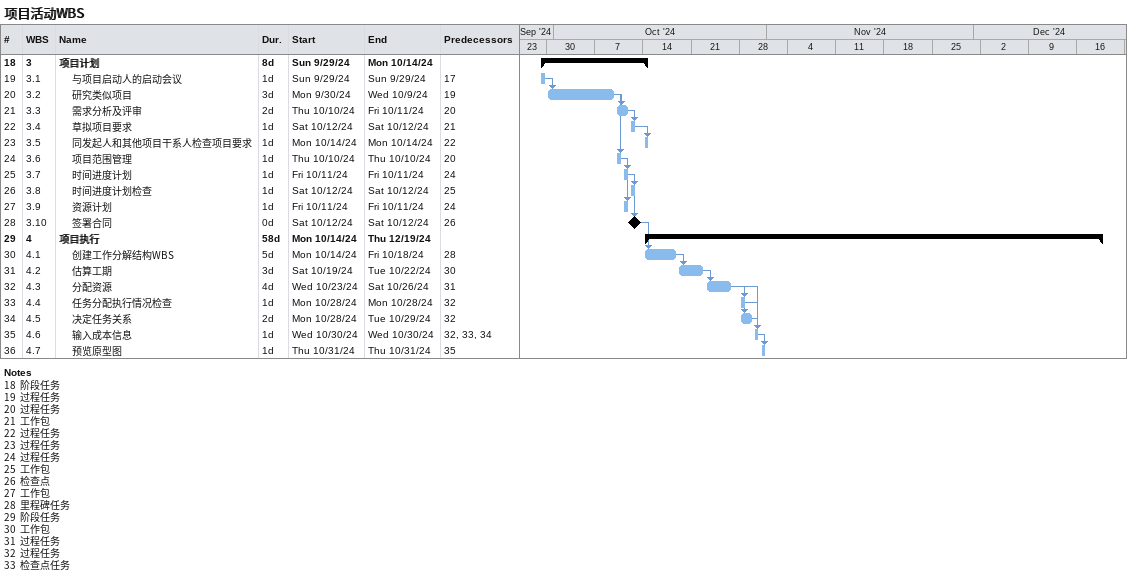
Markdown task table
项目活动WBS

| ID | WBS | Task | Duration | Start | Finish | Predecessors |
|---|---|---|---|---|---|---|
| 18 | 3 | **项目计划** | 8d | 2024-09-29 | 2024-10-14 |  |
| 19 | 3.1 | 与项目启动人的启动会议 | 1d | 2024-09-29 | 2024-09-29 | 17 |
| 20 | 3.2 | 研究类似项目 | 3d | 2024-09-30 | 2024-10-09 | 19 |
| 21 | 3.3 | 需求分析及评审 | 2d | 2024-10-10 | 2024-10-11 | 20 |
| 22 | 3.4 | 草拟项目要求 | 1d | 2024-10-12 | 2024-10-12 | 21 |
| 23 | 3.5 | 同发起人和其他项目干系人检查项目要求 | 1d | 2024-10-14 | 2024-10-14 | 22 |
| 24 | 3.6 | 项目范围管理 | 1d | 2024-10-10 | 2024-10-10 | 20 |
| 25 | 3.7 | 时间进度计划 | 1d | 2024-10-11 | 2024-10-11 | 24 |
| 26 | 3.8 | 时间进度计划检查 | 1d | 2024-10-12 | 2024-10-12 | 25 |
| 27 | 3.9 | 资源计划 | 1d | 2024-10-11 | 2024-10-11 | 24 |
| 28 | 3.10 | 签署合同 | 0d | 2024-10-12 | 2024-10-12 | 26 |
| 29 | 4 | **项目执行** | 58d | 2024-10-14 | 2024-12-19 |  |
| 30 | 4.1 | 创建工作分解结构WBS | 5d | 2024-10-14 | 2024-10-18 | 28 |
| 31 | 4.2 | 估算工期 | 3d | 2024-10-19 | 2024-10-22 | 30 |
| 32 | 4.3 | 分配资源 | 4d | 2024-10-23 | 2024-10-26 | 31 |
| 33 | 4.4 | 任务分配执行情况检查 | 1d | 2024-10-28 | 2024-10-28 | 32 |
| 34 | 4.5 | 决定任务关系 | 2d | 2024-10-28 | 2024-10-29 | 32 |
| 35 | 4.6 | 输入成本信息 | 1d | 2024-10-30 | 2024-10-30 | 32, 33, 34 |
| 36 | 4.7 | 预览原型图 | 1d | 2024-10-31 | 2024-10-31 | 35 |

Notes
- 18: 阶段任务
- 19: 过程任务
- 20: 过程任务
- 21: 工作包
- 22: 过程任务
- 23: 过程任务
- 24: 过程任务
- 25: 工作包
- 26: 检查点
- 27: 工作包
- 28: 里程碑任务
- 29: 阶段任务
- 30: 工作包
- 31: 过程任务
- 32: 过程任务
- 33: 检查点任务
